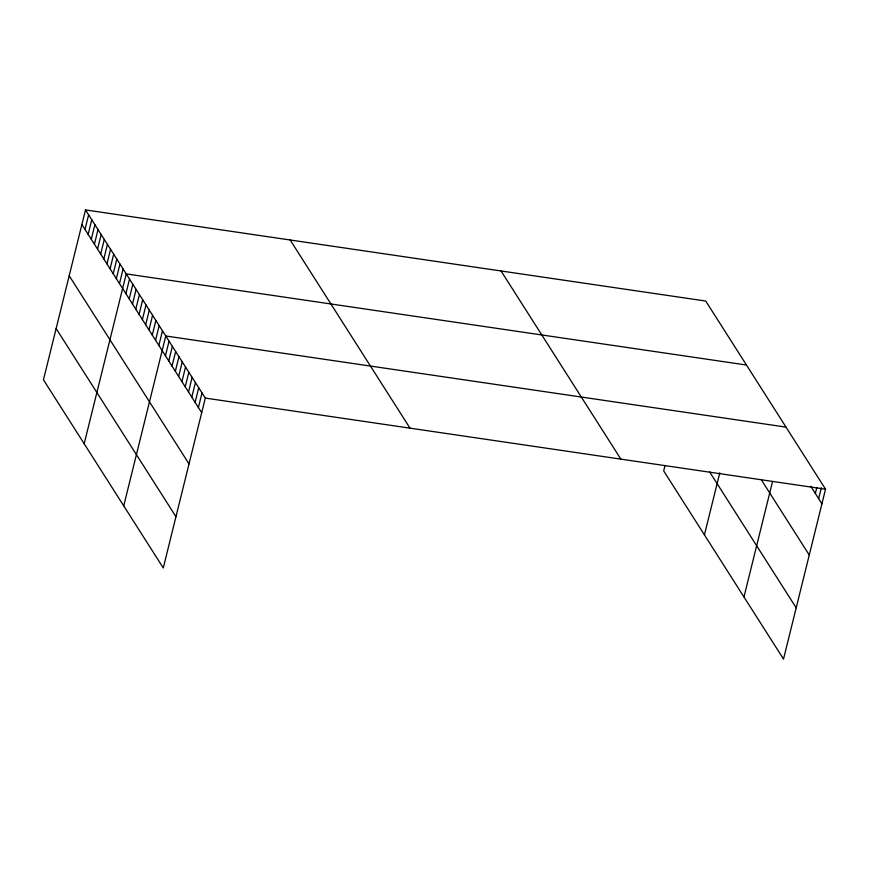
<?xml version="1.0" encoding="UTF-8"?>
<svg xmlns="http://www.w3.org/2000/svg" width="869" height="869" viewBox="0 0 869 869"><rect width="100%" height="100%" fill="white"/><g stroke="black" fill="none" stroke-linecap="round" stroke-linejoin="round"><path stroke-width="1.3" d="M85.488 209.918L43.45 379.796L163.274 567.957L205.312 398.089L85.488 209.918L705.726 301.043L825.55 489.204L783.512 659.082L663.688 470.911L664.959 465.795M85.01 229.438L88.627 214.839M88.149 234.358L91.756 219.759M91.278 239.279L94.895 224.68M94.417 244.2L98.023 229.601M97.545 249.121L101.162 234.532M100.685 254.041L104.291 239.453M103.813 258.962L107.43 244.374M106.952 263.883L110.559 249.294M110.081 268.803L113.698 254.215M113.22 273.724L116.826 259.136M116.348 278.645L119.965 264.057M119.487 283.566L123.094 268.977M84.184 443.766L126.233 273.898L746.471 365.023M125.907 293.668L129.524 279.068M129.209 298.838L132.816 284.25M132.501 304.02L136.118 289.42M135.792 309.19L139.409 294.591M139.094 314.361L142.701 299.772M142.386 319.542L146.003 304.943M145.677 324.713L149.294 310.114M148.979 329.883L152.586 315.295M152.271 335.065L155.888 320.465M155.562 340.235L159.179 325.636M158.864 345.417L162.47 330.817M123.735 505.856L165.773 335.988L786.01 427.113M165.447 355.758L169.064 341.169M168.749 360.939L172.355 346.34M172.04 366.11L175.657 351.51M175.342 371.28L178.949 356.692M178.634 376.462L182.24 361.862M181.925 381.632L185.542 367.033M185.227 386.803L188.834 372.214M188.519 391.984L192.125 377.385M191.81 397.155L195.427 382.556M195.112 402.325L198.719 387.737M198.404 407.507L202.01 392.907M704.433 534.891L719.782 472.855M743.973 596.981L772.574 481.426M815.35 493.451L816.849 487.379M818.641 498.632L821.357 487.683M205.312 398.089L825.55 489.204M810.734 486.205L821.933 503.803M761.146 479.492L809.256 555.041M709.593 471.834L796.189 607.833M501.055 270.976L620.868 459.136M290.17 239.996L409.994 428.156M81.882 224.517L201.695 412.677M69.194 275.755L189.018 463.916M56.127 328.547L175.951 516.718"/></g></svg>
